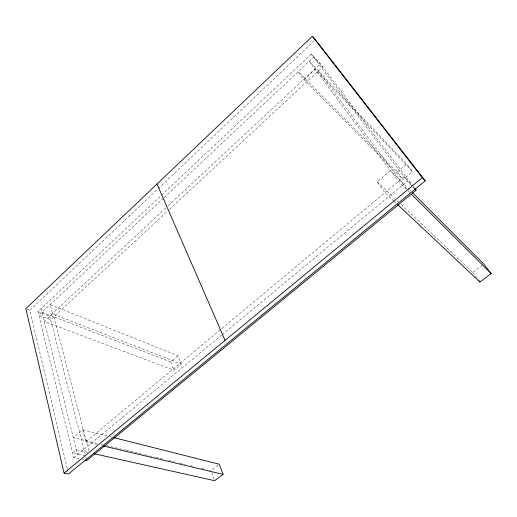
<?xml version="1.0" encoding="UTF-8"?>
<svg xmlns="http://www.w3.org/2000/svg" width="517" height="517" viewBox="0 0 517 517"><rect width="100%" height="100%" fill="white"/><g stroke="black" fill="none" stroke-linecap="round" stroke-linejoin="round"><path stroke-width="0.39" stroke-dasharray="2.58 1.94" d="M67.275 468.486L29.85 310.258L157.679 189.144M158.267 188.589L314.246 40.811M79.12 458.915L73.757 457.778L37.928 311.551L160.942 195.704M161.53 195.155L311.299 54.111L320.404 63.869L412.837 185.862L403.964 176.827L85.841 441.809L82.714 429.795L73.33 437.692L97.952 443.573M163.618 198.069L38.827 315.221L50.647 319.726L167.586 211.098M164.206 197.52L313.645 57.219L322.75 66.964L168.18 210.555M87.761 452.291L76.329 449.738L72.554 452.879L85.544 455.716L49.716 316.094L165.892 207.84M168.251 205.637L320.404 63.869M52.547 313.89L44.359 321.509L173.809 370.185L181.221 364.02L178.107 355.825L50.13 304.61L52.547 313.89L181.221 364.02M304.002 79.65L315.124 69.291L412.501 171.592L402.95 179.535L304.002 79.65L298.27 71.65L397.327 172.045L402.95 179.535M394.122 201.294L384.952 192.66L377.19 181.829L390.49 170.623L409.18 189.338M42.039 312.203L170.772 361.971L178.107 355.825M397.327 172.045L406.756 164.141L412.501 171.592M73.757 457.778L221.606 335.165M222.226 334.648L407.267 181.202L415.015 189.073M217.961 465.177L210.891 470.528L209.327 470.153M401.076 204.48L472.738 272.433L483.195 264.523M82.184 459.568L83.715 459.891M85.841 441.809L98.708 444.866M101.086 444.323L102.657 444.698M106.58 445.628L114.419 447.502M115.207 447.69L125.398 450.126M126.187 450.313L144.224 454.617M145.012 454.805L155.203 457.235M155.992 457.422L164.619 459.484M168.542 460.421L174.029 461.733M179.522 463.038L185.008 464.35M190.502 465.662L194.424 466.599M201.481 468.279L203.834 468.841M82.714 429.795L106.903 435.889M110.018 436.678L111.582 437.065M27.181 309.231L29.85 310.258M37.928 311.551L49.716 316.094M394.71 201.843L395.886 202.948M377.19 181.829L394.665 198.399M396.998 200.609L398.161 201.714M406.33 189.183L398.491 181.383L309.231 61.368L406.756 164.141M408.023 190.863L409.729 192.563M409.748 189.907L410.886 191.044M413.303 186.482L414.246 187.716M311.299 54.111L407.267 181.202M472.738 272.433L476.571 277.532M318.388 71.016L406.517 189.048M170.772 361.971L173.809 370.185M211.699 472.706L214.652 480.7M53.839 316.766L88.898 451.154M85.893 457.099L86.604 459.852M41.127 308.539L77.55 454.63M67.462 469.268L68.386 473.184"/><path stroke-width="0.78" d="M312.352 36.3L25.85 308.72L64.082 473.113L68.574 473.966L425.265 180.827L315.422 39.699L312.352 36.3L422.305 177.686L425.265 180.827M64.082 473.113L422.305 177.686M414.712 188.337L416.12 190.191L86.778 460.544L85.247 460.22M113.921 437.66L219.247 464.208L223.105 474.367L214.652 480.7L93.984 453.687M397.651 204.609L479.918 281.998L491.15 273.583L483.809 264.058L412.592 192.757M103.4 445.977L223.105 474.367M411.442 194.263L491.15 273.583M415.015 189.073L416.12 190.191M478.962 280.718L479.918 281.998M157.006 184.013L225.069 340.341"/></g></svg>
